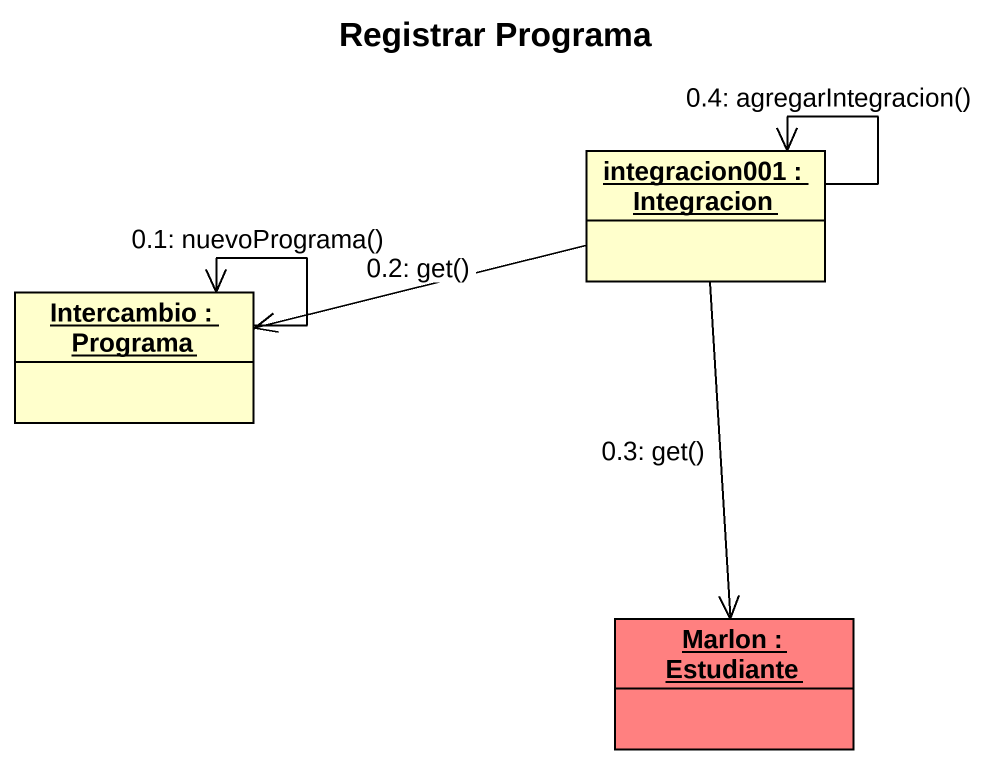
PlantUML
@startuml
title Registrar Programa
hide circle
hide empty members
object "integracion001 : Integracion" as integracion001
object "Intercambio : Programa" as Intercambio
object "Marlon : Estudiante" as Marlon #FF8080
Intercambio --> Intercambio : 0.1: nuevoPrograma()
integracion001 -left-> Intercambio : 0.2: get()
integracion001 --> Marlon : 0.3: get()
integracion001 --> integracion001 : 0.4: agregarIntegracion()
@enduml
